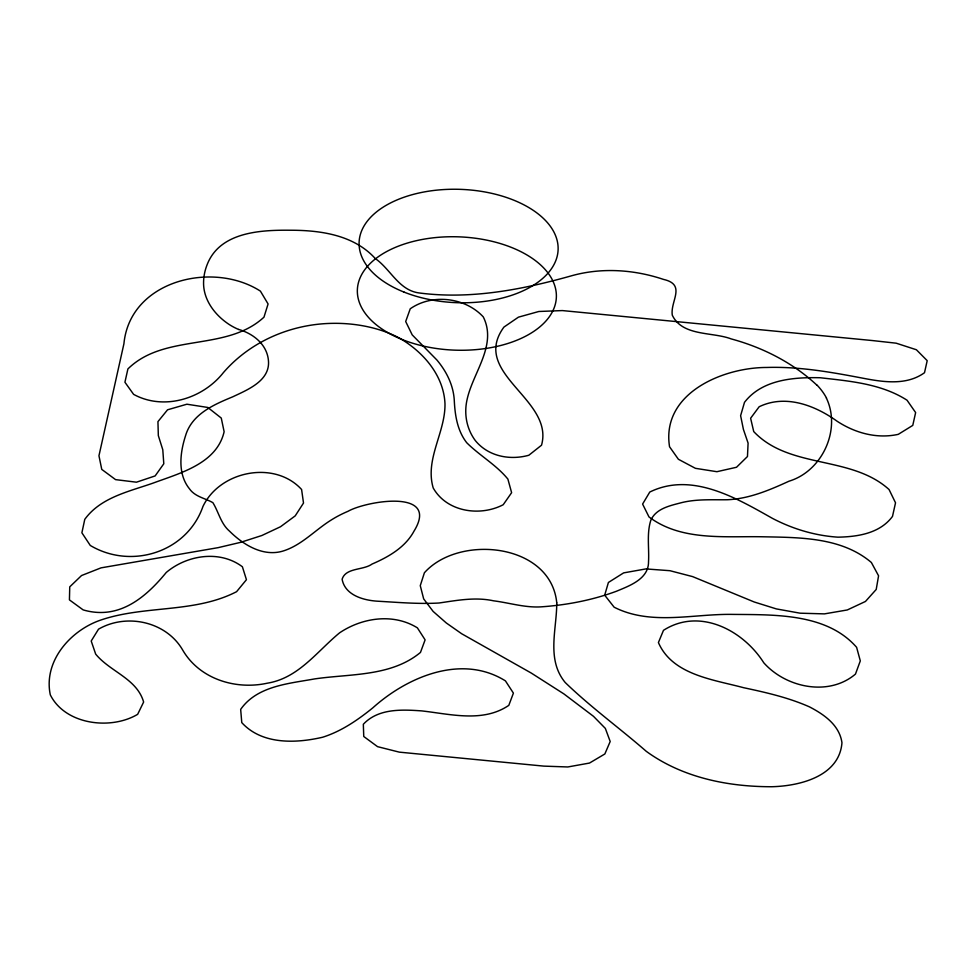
<?xml version="1.0" encoding="UTF-8"?>
<svg xmlns="http://www.w3.org/2000/svg" width="976" height="976" viewBox="0 0 976 976"><rect width="100%" height="100%" fill="white"/><g stroke="black" fill="none" stroke-linecap="round" stroke-linejoin="round"><path stroke-width="1.46" d="M238.669 329.437C253.113 333.597 266.765 344.186 268.4 360.095C270.657 380.616 247.794 389.668 232.63 396.866C213.634 404.686 191.735 414.202 185.513 435.845C180.06 452.754 177.437 473.824 189.344 488.659C194.944 496.796 205.009 498.126 212.878 502.664C218.648 511.961 220.759 523.673 229.543 531.176C243.39 544.937 263.593 557.357 283.711 550.83C302.255 544.779 315.492 529.602 331.803 519.659A119.792 68.198 2.1 0 1 348.054 511.278C366.342 500.871 440.322 488.378 413.983 531.188C405.235 547.438 388.448 556.979 372.063 564.055C363.292 570.448 345.699 567.495 342.112 579.232C345.04 595.543 364.17 600.545 378.42 601.253C398.586 602.399 418.814 604.193 439.017 603.009C457.073 600.374 475.349 596.848 493.551 600.813C509.191 602.778 524.576 607.731 540.484 606.889C566.373 605.169 592.188 600.216 616.551 591.212C629.654 585.722 648.723 578.963 648.528 561.786C649.284 548.073 646.6 533.884 650.724 520.55C655.726 508.496 670.195 505.653 681.492 502.664C696.461 498.931 711.955 499.932 727.218 499.749C749.019 498.846 769.478 490.123 789.047 481.18C822.414 471.079 841.361 429.428 826.379 398.074M816.595 384.886C792.744 362.645 762.585 347.407 731.219 338.916C712.163 331.681 682.456 336.537 672.293 315.199C670.085 301.108 686.64 284.638 663.46 279.392C634.205 269.571 602.058 267.375 572.131 275.622C522.428 289.652 470.176 299.778 418.484 292.861C398.623 289.872 390.473 269.108 375.248 258.518C353.849 234.972 320.628 230.238 290.409 230.238C260.36 229.909 219.405 231.971 206.961 265.13A148.803 84.717 2.1 0 0 203.581 281.905C203.032 298.668 213.744 313.564 226.92 322.934A51.46 27.243 7.3 0 0 238.62 329.485M816.778 384.837A107.421 60.475 5 0 1 826.501 398.062M556.759 602.887C556.796 629.532 546.17 659.483 565.202 682.505C590.639 707.112 619.553 728.059 646.283 751.337C682.383 777.604 727.815 786.778 771.748 786.729C799.734 786.046 839.299 776.359 841.959 742.76C839.494 725.144 824.073 714.444 809.433 706.856C788.401 697.547 765.928 692.448 743.517 687.677C713.371 679.552 672.379 674.941 658.41 642.55L663.485 630.325C699.438 607.255 743.126 630.093 763.781 662.789C785.985 687.751 828.77 696.803 855.476 674.074L860.307 660.886L856.611 647.32C826.318 612.672 773.224 614.868 731.048 614.38C692.216 613.989 650.504 625.64 614.148 607.206L604.693 595.177L608.402 582.477L623.627 572.888L645.88 568.923L669.939 570.704L692.655 576.621L754.277 602.009L776.371 608.914L800.1 613.184L824.452 613.88L847.29 609.963L865.456 601.46L876.216 589.455L878.571 575.803L871.373 562.493C841.312 536.934 799.137 537.52 761.805 536.763C723.924 536.105 681.15 541.082 648.991 516.938L642.598 504.067L649.772 492.05C691.569 471.53 736.099 497.906 772.419 518.354C792.756 528.992 814.984 535.665 837.933 537.166C857.745 536.788 879.913 533.445 892.503 516.402L895.529 502.799L889.063 489.537C851.096 455.109 789.413 469.334 753.728 431.575L750.617 418.24L759.169 406.748C785.399 394.036 814.997 405.321 837.115 421.242C855.147 433.039 876.912 439.054 898.274 434.344L912.767 425.402L915.634 412.567L907.033 400.209C881.291 383.678 849.791 381.128 820.133 377.736C793.5 377.139 762.036 379.53 744.493 402.344L740.613 415.678L743.407 429.391L748.092 443.092L747.47 456.512L736.514 467.26L716.896 471.701L695.412 468.321L678.393 459.269L669.548 446.764C661.057 393.352 722.777 367.427 766.831 367.464C799.039 366.451 830.881 372.088 862.381 378.102C882.963 382.055 906.326 385.801 924.504 372.71L927.2 360.656L916.391 349.75L896.163 343.186L872.483 340.563L562.335 310.575L538.85 311.49L518.427 317.163L503.921 327.094C469.932 373.649 554.441 399.099 541.521 445.215L528.833 455.255C509.753 460.562 488.11 456.353 475.251 440.493C466.455 428.574 463.783 413.458 467.187 399.111C473.177 372.137 497.333 345.028 483.279 316.895C465.149 297.326 432.173 293.434 410.249 308.782L405.687 321.519L412.214 334.89L436.845 359.949A172.789 98.369 2.1 0 1 454.316 401.112C455.072 415.788 457.451 430.794 466.711 442.714C479.753 455.707 496.162 464.747 507.898 479.106L511.619 492.685L503.226 504.714C480.009 516.853 446.752 511.973 433.21 487.963C424.694 459.086 445.532 432.429 444.983 403.649C443.653 375.357 423.328 352.007 399.782 338.294A89.963 51.216 2.1 0 0 331.938 323.361C290.933 324.105 250.393 341.38 223.394 372.612C202.679 398.818 163.883 410.896 133.614 394.365L124.928 382.238L127.905 368.94C164.627 332.792 226.371 351.958 263.971 317.163L268.083 303.963L260.409 291.129C212.939 260.555 130.015 280.222 123.915 343.784L98.954 455.755L101.76 469.395L115.583 479.631L136.457 482.193L155.135 475.922L163.797 463.771L162.785 449.741L158.332 435.601L157.941 421.632L167.555 409.798L186.892 404.21L207.79 407.456L221.271 418.07L224.126 431.734C216.782 463.673 180.011 473.128 153.147 483.083C128.954 491.587 100.711 497.357 84.778 519.342L81.886 532.786L90.268 545.45C131.15 569.825 186.941 552.44 202.947 506.483C219.82 470.847 274.549 459.879 301.596 489.501L303.512 503.043L295.216 515.865L280.515 526.735L261.861 535.507L240.682 542.327L218.112 547.658L101.028 567.861L81.545 575.535L69.747 586.857L69.43 599.886L83.155 609.902C118.621 620.236 145.29 598.02 166.262 572.461C187.026 554.917 219.82 549.805 242.39 566.763L246.44 579.695L236.582 591.688C194.248 613.514 144.387 604.937 100.101 620.285C70.04 630.801 43.249 661.521 50.313 694.875C65.294 724.826 110.813 730.316 137.653 714.322L143.631 702.037C136.908 678.54 110.093 671.781 95.672 654.103L91.207 641.012L98.527 629.166C126.538 612.965 166.152 621.468 182.671 650.016C199.519 679.076 235.655 690.154 267.375 683.176C298.497 678.137 316.883 651.517 339.587 632.838C362.218 617.588 393.438 612.965 417.399 627.861L425.109 639.866L420.473 652.432C391.071 676.771 350.225 673.66 314.528 678.93C288.652 683.639 257.03 685.933 240.669 709.381L241.767 722.606C261.897 744.737 295.728 743.492 322.641 737.234C341.368 731.305 357.582 720.154 372.734 707.917C407.504 676.624 461.929 653.676 505.434 680.882L513.413 693.119L508.801 705.367C482.949 722.911 450.412 714.103 421.693 710.894C401.648 709.491 378.261 708.32 363.328 724.265L363.755 736.49L377.541 746.652L399.33 752.142L543.864 766.123L567.8 766.965L589.492 763.061L604.852 753.972L610.195 741.504L605.34 728.401L593.469 716.311L563.884 693.899L531.225 673.037L461.685 633.753L446.325 622.993L433.124 611.415L423.669 598.886L420.266 585.649L424.401 572.766C458.988 533.933 550.964 543.12 556.759 602.887M402.405 339.624A99.576 56.693 2.1 0 0 556.235 299.095A99.576 56.693 2.1 0 0 411.921 241.78A99.576 56.693 2.1 0 0 402.405 339.624M404.149 292.141A99.576 56.693 2.1 0 0 557.979 251.613A99.576 56.693 2.1 0 0 413.653 194.297A99.576 56.693 2.1 0 0 404.149 292.141"/></g></svg>
